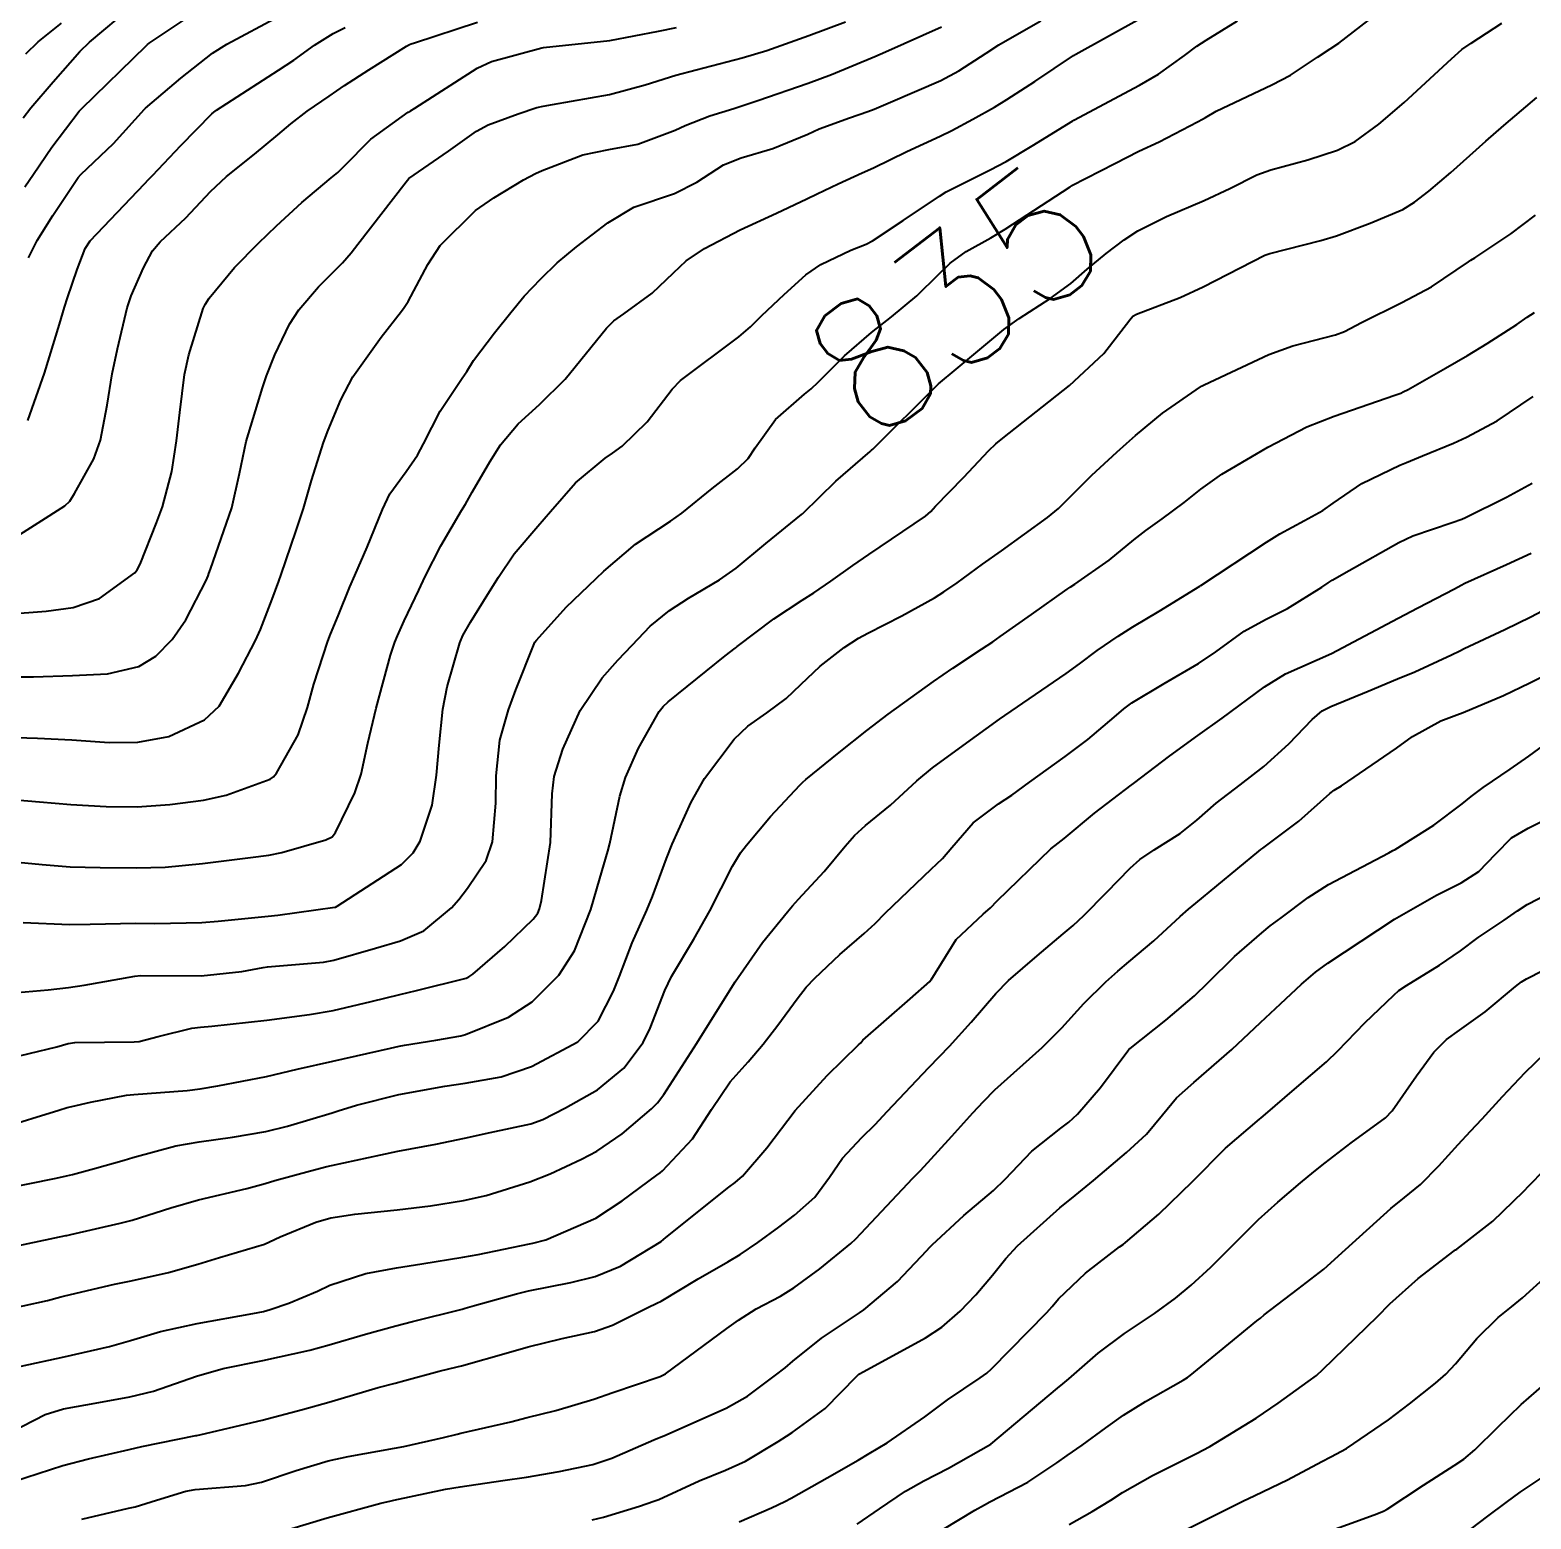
# Model space of a CAD drawing. Header units: metres. Extents: x 307586 to 320046, y 7427249 to 7434250.
# Drawn here: x 319865.43 to 319910.75, y 7429472.91 to 7429517.88 of the extents above; entities that cross this region are included whole.
import ezdxf
from ezdxf.enums import TextEntityAlignment as Align

# ---------------------------------------------------------------- set-up
doc = ezdxf.new("R2010")
doc.units = ezdxf.units.M
doc.header["$MEASUREMENT"] = 0
for name, color, linetype in [('Cotas', 45, 'Continuous'), ('Curvas de Nivel 1m', 11, 'Continuous'), ('Curvas de Nivel 5m', 15, 'Continuous')]:
    doc.layers.add(name, color=color, linetype=linetype)
doc.styles.add('Style-STANDARD', font='STANDARD.shx')

msp = doc.modelspace()

# ---------------------------------------------------------------- linework, layer by layer
at = {"layer": 'Curvas de Nivel 1m', "flags": 128}
for points, elevation in [([(319865.222, 7429515.224), (319865.455, 7429515.525), (319866.135, 7429516.314), (319866.94, 7429517.223), (319867.231, 7429517.506), (319868.958, 7429518.973)], 824), ([(319864.645, 7429492.779), (319865.804, 7429492.672), (319866.644, 7429492.605), (319867.551, 7429492.584), (319868.644, 7429492.576), (319869.519, 7429492.596), (319870.645, 7429492.701), (319872.092, 7429492.883), (319872.648, 7429492.957), (319873.041, 7429493.035), (319874.368, 7429493.413), (319874.554, 7429493.512), (319874.656, 7429493.636), (319875.237, 7429494.839), (319875.433, 7429495.399), (319875.637, 7429496.34), (319875.884, 7429497.392), (319876.323, 7429498.99), (319876.446, 7429499.384), (319876.527, 7429499.582), (319876.733, 7429500.033), (319877.169, 7429500.954), (319877.369, 7429501.374), (319877.839, 7429502.292), (319878.462, 7429503.363), (319878.58, 7429503.558), (319878.781, 7429503.92), (319879.318, 7429504.832), (319879.643, 7429505.352), (319880.172, 7429505.983), (319880.815, 7429506.563), (319881.59, 7429507.328), (319882.839, 7429508.869), (319883.058, 7429509.09), (319883.364, 7429509.305), (319884.223, 7429509.926), (319884.862, 7429510.54), (319885.247, 7429510.905), (319885.797, 7429511.276), (319886.879, 7429511.841), (319887.978, 7429512.343), (319888.888, 7429512.774), (319889.203, 7429512.923), (319889.839, 7429513.231), (319890.561, 7429513.56), (319890.9, 7429513.718), (319891.909, 7429514.204), (319892.915, 7429514.67), (319893.263, 7429514.841), (319893.899, 7429515.18), (319894.554, 7429515.547), (319894.929, 7429515.772), (319895.776, 7429516.32), (319896.942, 7429517.106), (319897.015, 7429517.149), (319898.954, 7429518.224)], 833), ([(319865.392, 7429510.995), (319865.645, 7429511.522), (319866.127, 7429512.271), (319866.892, 7429513.42), (319866.964, 7429513.509), (319867.95, 7429514.452), (319868.887, 7429515.481), (319868.923, 7429515.516), (319869.985, 7429516.417), (319870.94, 7429517.175), (319871.38, 7429517.453), (319872.952, 7429518.293)], 826), ([(319864.571, 7429486.759), (319866.243, 7429487.17), (319866.581, 7429487.263), (319866.787, 7429487.292), (319868.581, 7429487.312), (319868.732, 7429487.328), (319869.299, 7429487.473), (319870.322, 7429487.726), (319870.586, 7429487.759), (319870.919, 7429487.788), (319872.588, 7429487.973), (319873.868, 7429488.14), (319874.591, 7429488.264), (319875.737, 7429488.536), (319876.597, 7429488.746), (319877.107, 7429488.865), (319878.602, 7429489.243), (319878.685, 7429489.277), (319878.808, 7429489.358), (319879.771, 7429490.193), (319880.628, 7429491.024), (319880.762, 7429491.207), (319880.818, 7429491.337), (319880.882, 7429491.583), (319881.151, 7429493.333), (319881.199, 7429494.809), (319881.259, 7429495.331), (319881.521, 7429496.157), (319882.046, 7429497.32), (319882.713, 7429498.312), (319883.184, 7429498.84), (319883.611, 7429499.301), (319884.161, 7429499.866), (319884.739, 7429500.339), (319885.312, 7429500.714), (319886.251, 7429501.268), (319886.757, 7429501.621), (319887.649, 7429502.367), (319888.733, 7429503.24), (319888.754, 7429503.26), (319888.774, 7429503.284), (319889.769, 7429504.249), (319890.802, 7429505.142), (319890.839, 7429505.183), (319890.877, 7429505.219), (319892.823, 7429507.152), (319892.842, 7429507.171), (319892.864, 7429507.19), (319893.932, 7429508.079), (319894.84, 7429508.829), (319895.299, 7429509.163), (319896.239, 7429509.762), (319896.859, 7429510.222), (319897.35, 7429510.651), (319897.932, 7429511.129), (319898.467, 7429511.535), (319898.88, 7429511.815), (319899.75, 7429512.245), (319900.889, 7429512.724), (319901.659, 7429513.089), (319902.472, 7429513.504), (319902.902, 7429513.655), (319904.014, 7429513.951), (319904.911, 7429514.246), (319905.445, 7429514.512), (319906.16, 7429515.031), (319906.93, 7429515.691), (319908.354, 7429517.009), (319908.664, 7429517.287), (319908.95, 7429517.482), (319909.871, 7429518.079)], 836), ([(319864.664, 7429494.655), (319865.724, 7429494.569), (319866.668, 7429494.487), (319867.734, 7429494.422), (319868.667, 7429494.412), (319869.655, 7429494.483), (319870.67, 7429494.618), (319871.352, 7429494.77), (319872.68, 7429495.254), (319872.788, 7429495.322), (319872.876, 7429495.428), (319873.528, 7429496.588), (319873.816, 7429497.419), (319874.004, 7429498.123), (319874.426, 7429499.413), (319874.508, 7429499.631), (319874.735, 7429500.186), (319875.091, 7429501.061), (319875.242, 7429501.403), (319875.618, 7429502.254), (319876.072, 7429503.391), (319876.301, 7429503.866), (319876.79, 7429504.542), (319877.138, 7429505.036), (319877.31, 7429505.375), (319877.816, 7429506.367), (319878.487, 7429507.363), (319878.622, 7429507.565), (319878.828, 7429507.896), (319879.461, 7429508.729), (319879.952, 7429509.349), (319880.356, 7429509.839), (319880.858, 7429510.361), (319881.351, 7429510.848), (319881.931, 7429511.324), (319882.88, 7429512.057), (319883.665, 7429512.522), (319884.889, 7429512.942), (319885.567, 7429513.283), (319886.374, 7429513.802), (319886.904, 7429514.015), (319887.862, 7429514.302), (319888.915, 7429514.733), (319889.265, 7429514.889), (319890.177, 7429515.227), (319890.731, 7429515.415), (319890.926, 7429515.49), (319891.416, 7429515.701), (319892.935, 7429516.354), (319893.477, 7429516.645), (319894.303, 7429517.176), (319894.691, 7429517.427), (319894.947, 7429517.583), (319895.958, 7429518.154)], 832), ([(319864.688, 7429496.52), (319865.663, 7429496.491), (319866.692, 7429496.437), (319867.82, 7429496.36), (319868.692, 7429496.367), (319869.621, 7429496.543), (319870.699, 7429497.045), (319871.146, 7429497.453), (319871.724, 7429498.456), (319872.238, 7429499.437), (319872.396, 7429499.767), (319872.742, 7429500.684), (319872.944, 7429501.234), (319873.014, 7429501.427), (319873.464, 7429502.725), (319873.695, 7429503.421), (319873.933, 7429504.271), (319874.294, 7429505.415), (319874.435, 7429505.786), (319874.816, 7429506.709), (319875.185, 7429507.405), (319876.041, 7429508.598), (319876.651, 7429509.383), (319876.734, 7429509.492), (319876.847, 7429509.677), (319877.446, 7429510.793), (319877.817, 7429511.371), (319878.884, 7429512.429), (319879.437, 7429512.805), (319880.332, 7429513.346), (319880.697, 7429513.541), (319880.897, 7429513.631), (319882.125, 7429514.102), (319882.907, 7429514.267), (319883.783, 7429514.428), (319884.916, 7429514.852), (319885.214, 7429514.991), (319885.965, 7429515.28), (319886.688, 7429515.509), (319886.926, 7429515.582), (319887.407, 7429515.742), (319888.933, 7429516.272), (319889.638, 7429516.531), (319890.941, 7429517.076), (319891.263, 7429517.215), (319892.951, 7429517.968)], 831), ([(319864.733, 7429500.23), (319865.922, 7429500.326), (319866.737, 7429500.431), (319867.531, 7429500.702), (319868.602, 7429501.482), (319868.668, 7429501.567), (319868.756, 7429501.742), (319869.257, 7429502.987), (319869.433, 7429503.473), (319869.715, 7429504.545), (319869.86, 7429505.469), (319869.955, 7429506.325), (319870.1, 7429507.467), (319870.229, 7429508.066), (319870.659, 7429509.462), (319870.718, 7429509.588), (319870.848, 7429509.775), (319871.606, 7429510.705), (319872.328, 7429511.438), (319872.878, 7429511.958), (319873.639, 7429512.669), (319874.524, 7429513.414), (319874.731, 7429513.576), (319874.898, 7429513.746), (319875.729, 7429514.583), (319876.856, 7429515.391), (319876.898, 7429515.415), (319876.923, 7429515.432), (319877.051, 7429515.515), (319878.937, 7429516.727), (319879.372, 7429516.922), (319880.889, 7429517.341), (319880.934, 7429517.349), (319882.945, 7429517.554), (319884.407, 7429517.836), (319884.95, 7429517.953)], 829), ([(319864.762, 7429502.409), (319866.49, 7429503.504), (319866.632, 7429503.645), (319866.779, 7429503.881), (319867.361, 7429504.927), (319867.559, 7429505.492), (319867.761, 7429506.543), (319867.919, 7429507.489), (319868.076, 7429508.242), (319868.368, 7429509.485), (319868.487, 7429509.847), (319868.861, 7429510.688), (319869.135, 7429511.211), (319869.361, 7429511.475), (319870.142, 7429512.206), (319870.888, 7429512.996), (319871.368, 7429513.453), (319872.212, 7429514.131), (319872.912, 7429514.708), (319873.305, 7429515.038), (319873.805, 7429515.421), (319874.464, 7429515.879), (319874.931, 7429516.197), (319875.662, 7429516.676), (319876.801, 7429517.391), (319876.896, 7429517.438), (319876.944, 7429517.455), (319877.047, 7429517.491), (319878.95, 7429518.111)], 828), ([(319865.222, 7429490.923), (319866.623, 7429490.857), (319867.245, 7429490.872), (319868.624, 7429490.905), (319869.204, 7429490.895), (319870.625, 7429490.917), (319871.118, 7429490.96), (319872.628, 7429491.108), (319872.915, 7429491.14), (319874.633, 7429491.382), (319874.656, 7429491.386), (319874.708, 7429491.409), (319876.646, 7429492.671), (319877.002, 7429493.024), (319877.213, 7429493.374), (319877.572, 7429494.469), (319877.708, 7429495.37), (319877.786, 7429496.275), (319877.9, 7429497.368), (319878.034, 7429498.042), (319878.408, 7429499.363), (319878.502, 7429499.586), (319878.732, 7429499.99), (319879.262, 7429500.838), (319879.577, 7429501.352), (319880.056, 7429502.051), (319880.768, 7429502.888), (319881.153, 7429503.334), (319881.905, 7429504.204), (319882.797, 7429504.947), (319883.017, 7429505.091), (319883.309, 7429505.305), (319884.067, 7429506.04), (319884.82, 7429507.026), (319885.075, 7429507.286), (319886.836, 7429508.609), (319887.187, 7429508.909), (319887.535, 7429509.253), (319888.208, 7429509.891), (319888.861, 7429510.478), (319889.309, 7429510.793), (319890.219, 7429511.227), (319890.684, 7429511.412), (319890.876, 7429511.509), (319891.801, 7429512.125), (319892.89, 7429512.861), (319893.094, 7429512.985), (319893.479, 7429513.184), (319894.425, 7429513.65), (319894.904, 7429513.906), (319895.695, 7429514.374), (319896.923, 7429515.132), (319896.953, 7429515.15), (319898.934, 7429516.21), (319899.508, 7429516.544), (319900.288, 7429517.107), (319900.662, 7429517.386), (319900.95, 7429517.568), (319901.888, 7429518.157)], 834), ([(319865.312, 7429517.153), (319865.676, 7429517.523), (319866.386, 7429518.078)], 823), ([(319865.366, 7429506.079), (319865.873, 7429507.514), (319866.326, 7429508.996), (319866.476, 7429509.506), (319866.569, 7429509.782), (319866.86, 7429510.646), (319867.097, 7429511.279), (319867.245, 7429511.504), (319868.89, 7429513.233), (319869.014, 7429513.356), (319869.13, 7429513.478), (319869.985, 7429514.391), (319870.921, 7429515.344), (319870.983, 7429515.398), (319871.062, 7429515.458), (319872.935, 7429516.66), (319873.395, 7429516.968), (319874.019, 7429517.419), (319874.585, 7429517.775), (319874.948, 7429517.952)], 827), ([(319864.545, 7429484.707), (319866.306, 7429485.251), (319866.56, 7429485.332), (319866.694, 7429485.366), (319867.264, 7429485.493), (319868.346, 7429485.702), (319868.565, 7429485.725), (319870.182, 7429485.849), (319870.567, 7429485.899), (319871.1, 7429485.984), (319872.571, 7429486.265), (319873.505, 7429486.489), (319874.576, 7429486.732), (319876.32, 7429487.124), (319876.581, 7429487.188), (319876.742, 7429487.217), (319877.684, 7429487.369), (319878.446, 7429487.5), (319878.585, 7429487.538), (319879.879, 7429488.058), (319880.595, 7429488.525), (319881.396, 7429489.328), (319881.874, 7429490.061), (319882.363, 7429491.314), (319882.642, 7429492.254), (319882.884, 7429493.074), (319882.944, 7429493.307), (319883.24, 7429494.739), (319883.418, 7429495.303), (319883.808, 7429496.183), (319884.43, 7429497.293), (319884.552, 7429497.444), (319884.706, 7429497.585), (319886.427, 7429498.972), (319886.722, 7429499.207), (319886.752, 7429499.23), (319886.785, 7429499.259), (319887.891, 7429500.093), (319888.744, 7429500.658), (319889.105, 7429500.879), (319889.61, 7429501.231), (319890.275, 7429501.707), (319890.761, 7429502.032), (319892.474, 7429503.194), (319892.632, 7429503.336), (319892.777, 7429503.491), (319893.616, 7429504.356), (319894.389, 7429505.174), (319894.597, 7429505.38), (319894.807, 7429505.553), (319896.823, 7429507.14), (319897.853, 7429508.11), (319898.644, 7429509.122), (319898.736, 7429509.23), (319898.846, 7429509.298), (319900.161, 7429509.799), (319900.858, 7429510.115), (319902.721, 7429511.072), (319902.874, 7429511.129), (319904.411, 7429511.521), (319904.879, 7429511.664), (319905.894, 7429512.046), (319906.887, 7429512.459), (319907.234, 7429512.672), (319907.669, 7429513.012), (319908.332, 7429513.575), (319908.909, 7429514.087), (319909.394, 7429514.517), (319909.933, 7429514.99), (319910.469, 7429515.443), (319910.931, 7429515.836)], 837), ([(319864.526, 7429482.857), (319866.226, 7429483.201), (319866.531, 7429483.268), (319866.717, 7429483.312), (319867.379, 7429483.492), (319868.274, 7429483.746), (319868.538, 7429483.825), (319869.837, 7429484.173), (319870.546, 7429484.299), (319871.551, 7429484.442), (319872.551, 7429484.609), (319873.209, 7429484.767), (319874.559, 7429485.175), (319874.736, 7429485.231), (319875.29, 7429485.399), (319876.566, 7429485.724), (319877.956, 7429485.979), (319878.57, 7429486.069), (319879.658, 7429486.263), (319880.575, 7429486.573), (319881.973, 7429487.319), (319882.589, 7429487.943), (319883.054, 7429488.849), (319883.229, 7429489.304), (319883.614, 7429490.304), (319884.062, 7429491.296), (319884.226, 7429491.705), (319884.649, 7429492.855), (319884.826, 7429493.287), (319885.393, 7429494.559), (319885.796, 7429495.273), (319886.695, 7429496.454), (319887.108, 7429496.847), (319887.683, 7429497.25), (319888.263, 7429497.689), (319888.712, 7429498.106), (319889.288, 7429498.663), (319890.015, 7429499.227), (319890.445, 7429499.505), (319890.729, 7429499.659), (319891.757, 7429500.185), (319892.746, 7429500.724), (319893.029, 7429500.906), (319893.424, 7429501.183), (319894.193, 7429501.742), (319894.763, 7429502.147), (319896.158, 7429503.149), (319896.493, 7429503.429), (319896.782, 7429503.718), (319897.491, 7429504.435), (319898.251, 7429505.126), (319898.541, 7429505.387), (319898.808, 7429505.629), (319899.627, 7429506.3), (319900.775, 7429507.1), (319900.803, 7429507.12), (319900.823, 7429507.131), (319900.883, 7429507.159), (319902.838, 7429508.076), (319903.568, 7429508.336), (319904.847, 7429508.665), (319905.125, 7429508.769), (319905.641, 7429509.038), (319906.859, 7429509.644), (319907.754, 7429510.121), (319908.872, 7429510.878), (319908.943, 7429510.928), (319909.054, 7429510.998), (319910.144, 7429511.724), (319910.886, 7429512.282)], 838), ([(319864.907, 7429481.124), (319866.512, 7429481.464), (319866.543, 7429481.469), (319866.669, 7429481.498), (319868.16, 7429481.84), (319868.517, 7429481.935), (319869.684, 7429482.306), (319870.524, 7429482.545), (319871.98, 7429482.891), (319872.529, 7429483.036), (319872.83, 7429483.127), (319873.898, 7429483.416), (319874.398, 7429483.548), (319874.535, 7429483.577), (319876.026, 7429483.902), (319876.542, 7429484.015), (319877.689, 7429484.225), (319878.549, 7429484.405), (319879.324, 7429484.58), (319880.555, 7429484.845), (319880.918, 7429484.974), (319881.607, 7429485.324), (319882.569, 7429485.869), (319883.36, 7429486.518), (319883.943, 7429487.296), (319884.155, 7429487.727), (319884.599, 7429488.865), (319884.804, 7429489.287), (319885.48, 7429490.418), (319885.956, 7429491.27), (319886.647, 7429492.627), (319886.888, 7429493.021), (319887.069, 7429493.256), (319887.789, 7429494.126), (319888.68, 7429495.067), (319888.766, 7429495.155), (319888.857, 7429495.238), (319889.862, 7429496.057), (319890.698, 7429496.717), (319891.347, 7429497.21), (319892.713, 7429498.2), (319893.299, 7429498.603), (319894.163, 7429499.176), (319894.501, 7429499.397), (319894.729, 7429499.556), (319895.673, 7429500.222), (319896.751, 7429500.985), (319896.841, 7429501.05), (319896.981, 7429501.138), (319898.022, 7429501.865), (319898.766, 7429502.475), (319899.126, 7429502.76), (319899.615, 7429503.112), (319900.278, 7429503.608), (319900.787, 7429504.007), (319901.424, 7429504.46), (319902.462, 7429505.075), (319902.805, 7429505.275), (319903.983, 7429505.887), (319904.815, 7429506.214), (319906.644, 7429506.846), (319906.822, 7429506.911), (319906.898, 7429506.944), (319907.044, 7429507.018), (319908.174, 7429507.665), (319908.839, 7429508.042), (319909.431, 7429508.407), (319910.322, 7429508.985), (319910.639, 7429509.198), (319910.857, 7429509.346)], 839), ([(319865.168, 7429477.519), (319866.466, 7429477.807), (319867.837, 7429478.118), (319868.471, 7429478.298), (319869.372, 7429478.573), (319870.476, 7429478.807), (319872.161, 7429479.116), (319872.48, 7429479.177), (319872.681, 7429479.228), (319873.252, 7429479.422), (319874.112, 7429479.79), (319874.491, 7429479.965), (319875.569, 7429480.322), (319876.5, 7429480.494), (319877.265, 7429480.609), (319878.505, 7429480.81), (319878.966, 7429480.895), (319880.511, 7429481.211), (319880.617, 7429481.233), (319881.004, 7429481.333), (319882.52, 7429481.987), (319883.311, 7429482.516), (319884.361, 7429483.292), (319884.462, 7429483.362), (319884.535, 7429483.424), (319885.439, 7429484.387), (319886.01, 7429485.268), (319886.571, 7429486.107), (319887.115, 7429486.717), (319887.575, 7429487.25), (319888.015, 7429487.819), (319888.597, 7429488.616), (319888.874, 7429488.964), (319889.13, 7429489.235), (319889.884, 7429489.957), (319890.623, 7429490.585), (319890.956, 7429490.887), (319891.267, 7429491.21), (319892.646, 7429492.534), (319892.985, 7429492.852), (319893.264, 7429493.184), (319893.915, 7429493.926), (319894.673, 7429494.5), (319895.075, 7429494.766), (319895.614, 7429495.156), (319896.691, 7429495.935), (319897.377, 7429496.452), (319898.168, 7429497.125), (319898.456, 7429497.372), (319898.707, 7429497.551), (319899.681, 7429498.142), (319900.719, 7429498.741), (319901.237, 7429499.092), (319902.097, 7429499.715), (319902.738, 7429500.069), (319903.404, 7429500.406), (319904.44, 7429501.053), (319904.627, 7429501.178), (319904.755, 7429501.256), (319905.262, 7429501.547), (319906.767, 7429502.401), (319907.186, 7429502.599), (319908.37, 7429503.004), (319908.67, 7429503.106), (319908.775, 7429503.149), (319910.01, 7429503.762), (319910.791, 7429504.188)], 841), ([(319864.856, 7429475.524), (319865.891, 7429476.058), (319866.444, 7429476.233), (319867.513, 7429476.424), (319868.45, 7429476.595), (319869.159, 7429476.77), (319870.46, 7429477.218), (319871.268, 7429477.448), (319872.466, 7429477.696), (319873.881, 7429478.003), (319874.47, 7429478.162), (319875.568, 7429478.488), (319876.476, 7429478.736), (319876.985, 7429478.867), (319878.482, 7429479.243), (319878.573, 7429479.268), (319878.855, 7429479.356), (319880.124, 7429479.708), (319880.49, 7429479.794), (319881.766, 7429480.048), (319882.497, 7429480.226), (319883.266, 7429480.538), (319884.488, 7429481.29), (319884.636, 7429481.41), (319886.53, 7429482.923), (319886.721, 7429483.068), (319886.942, 7429483.256), (319887.683, 7429484.111), (319888.539, 7429485.24), (319889.507, 7429486.298), (319890.447, 7429487.221), (319890.516, 7429487.289), (319890.584, 7429487.362), (319892.014, 7429488.615), (319892.602, 7429489.14), (319892.626, 7429489.166), (319892.642, 7429489.19), (319893.4, 7429490.404), (319894.21, 7429491.174), (319894.439, 7429491.368), (319894.637, 7429491.571), (319896.256, 7429493.146), (319896.479, 7429493.32), (319896.658, 7429493.458), (319897.575, 7429494.225), (319898.682, 7429495.07), (319898.711, 7429495.091), (319898.748, 7429495.119), (319899.846, 7429495.954), (319900.698, 7429496.568), (319901.427, 7429497.089), (319902.713, 7429498.043), (319903.345, 7429498.435), (319904.733, 7429499.05), (319906.744, 7429500.111), (319907.341, 7429500.42), (319908.44, 7429501.003), (319908.642, 7429501.113), (319908.755, 7429501.167), (319910.015, 7429501.732), (319910.764, 7429502.071)], 842), ([(319864.935, 7429474.039), (319866.423, 7429474.521), (319867.196, 7429474.721), (319868.428, 7429475.008), (319868.81, 7429475.095), (319870.442, 7429475.426), (319870.47, 7429475.432), (319870.606, 7429475.458), (319872.447, 7429475.886), (319873.659, 7429476.21), (319874.453, 7429476.436), (319875.943, 7429476.872), (319876.459, 7429477.01), (319876.748, 7429477.089), (319877.783, 7429477.367), (319878.328, 7429477.498), (319878.465, 7429477.533), (319879.886, 7429477.929), (319880.471, 7429478.1), (319881.504, 7429478.355), (319882.476, 7429478.572), (319883.021, 7429478.761), (319884.086, 7429479.294), (319884.357, 7429479.419), (319884.486, 7429479.486), (319885.612, 7429480.157), (319886.504, 7429480.671), (319886.875, 7429480.889), (319887.409, 7429481.251), (319888.039, 7429481.723), (319888.521, 7429482.083), (319889.131, 7429482.63), (319889.575, 7429483.23), (319889.962, 7429483.806), (319890.551, 7429484.431), (319890.952, 7429484.819), (319891.316, 7429485.209), (319892.576, 7429486.542), (319892.893, 7429486.873), (319893.192, 7429487.184), (319893.853, 7429487.915), (319894.599, 7429488.779), (319894.976, 7429489.164), (319895.848, 7429489.918), (319896.624, 7429490.574), (319896.93, 7429490.835), (319897.253, 7429491.134), (319897.941, 7429491.826), (319898.647, 7429492.563), (319898.94, 7429492.827), (319899.375, 7429493.113), (319900.157, 7429493.608), (319900.667, 7429494.016), (319901.245, 7429494.521), (319901.974, 7429495.081), (319902.689, 7429495.629), (319903.439, 7429496.319), (319904.143, 7429497.056), (319904.449, 7429497.309), (319904.709, 7429497.441), (319905.838, 7429497.911), (319906.722, 7429498.277), (319907.249, 7429498.491), (319908.352, 7429499.004), (319908.605, 7429499.13), (319908.735, 7429499.194), (319909.962, 7429499.767), (319910.745, 7429500.155), (319912.265, 7429500.957)], 843), ([(319866.996, 7429472.905), (319868.41, 7429473.231), (319868.613, 7429473.276), (319869.248, 7429473.472), (319870.134, 7429473.744), (319870.418, 7429473.798), (319871.94, 7429473.918), (319872.422, 7429474.017), (319873.473, 7429474.374), (319874.432, 7429474.657), (319875.043, 7429474.792), (319876.438, 7429475.044), (319876.719, 7429475.097), (319877.919, 7429475.365), (319878.334, 7429475.471), (319878.444, 7429475.499), (319879.949, 7429475.844), (319880.449, 7429475.971), (319881.309, 7429476.185), (319882.455, 7429476.52), (319883.035, 7429476.726), (319884.462, 7429477.212), (319884.624, 7429477.288), (319886.477, 7429478.654), (319886.822, 7429478.914), (319887.363, 7429479.251), (319888.095, 7429479.638), (319888.493, 7429479.882), (319889.277, 7429480.457), (319890.22, 7429481.223), (319890.368, 7429481.368), (319890.516, 7429481.532), (319892.09, 7429483.197), (319892.307, 7429483.423), (319892.54, 7429483.673), (319893.267, 7429484.468), (319893.905, 7429485.177), (319894.221, 7429485.519), (319894.57, 7429485.863), (319895.998, 7429487.149), (319896.589, 7429487.741), (319897.254, 7429488.476), (319897.915, 7429489.127), (319898.279, 7429489.452), (319898.612, 7429489.729), (319899.37, 7429490.364), (319900.163, 7429491.105), (319900.412, 7429491.326), (319900.637, 7429491.509), (319902.533, 7429493.072), (319902.6, 7429493.125), (319902.654, 7429493.169), (319903.746, 7429493.98), (319904.679, 7429494.821), (319904.813, 7429494.916), (319905.034, 7429495.045), (319906.695, 7429496.187), (319907.176, 7429496.537), (319908.037, 7429497.007), (319908.516, 7429497.191), (319908.707, 7429497.262), (319909.928, 7429497.775), (319910.721, 7429498.155), (319911.263, 7429498.434)], 844), ([(319882.409, 7429472.879), (319882.753, 7429472.963), (319883.838, 7429473.296), (319884.267, 7429473.439), (319884.416, 7429473.498), (319885.635, 7429474.062), (319886.43, 7429474.379), (319887.035, 7429474.653), (319888.026, 7429475.244), (319888.276, 7429475.411), (319888.446, 7429475.519), (319889.442, 7429476.242), (319890.397, 7429477.221), (319890.43, 7429477.254), (319890.463, 7429477.277), (319890.606, 7429477.36), (319892.475, 7429478.374), (319892.962, 7429478.701), (319893.514, 7429479.18), (319893.992, 7429479.674), (319894.499, 7429480.27), (319894.901, 7429480.77), (319895.251, 7429481.159), (319896.525, 7429482.303), (319896.991, 7429482.673), (319897.542, 7429483.13), (319898.08, 7429483.584), (319898.546, 7429483.971), (319899.145, 7429484.523), (319899.625, 7429485.109), (319900.051, 7429485.622), (319900.573, 7429486.088), (319901.725, 7429487.083), (319902.591, 7429487.899), (319903.194, 7429488.467), (319903.821, 7429489.058), (319904.249, 7429489.421), (319904.619, 7429489.69), (319906.633, 7429491.02), (319907.897, 7429491.751), (319908.644, 7429492.119), (319909.18, 7429492.462), (319909.697, 7429492.99), (319910.164, 7429493.481), (319910.665, 7429493.77), (319911.467, 7429494.172)], 846), ([(319886.843, 7429472.821), (319887.82, 7429473.246), (319888.225, 7429473.433), (319888.417, 7429473.531), (319889.507, 7429474.149), (319890.435, 7429474.687), (319890.767, 7429474.886), (319891.317, 7429475.207), (319892.451, 7429475.994), (319893.137, 7429476.502), (319894.122, 7429477.173), (319894.323, 7429477.313), (319894.466, 7429477.438), (319896.139, 7429479.145), (319896.301, 7429479.327), (319896.489, 7429479.552), (319897.304, 7429480.329), (319898.333, 7429481.122), (319898.437, 7429481.197), (319898.514, 7429481.255), (319899.521, 7429482.112), (319900.533, 7429483.1), (319901.527, 7429484.106), (319902.562, 7429484.983), (319902.609, 7429485.023), (319902.667, 7429485.069), (319903.686, 7429485.945), (319904.58, 7429486.715), (319904.919, 7429487.045), (319905.74, 7429487.889), (319906.609, 7429488.729), (319906.766, 7429488.863), (319906.991, 7429489.016), (319907.992, 7429489.633), (319908.624, 7429490.07), (319909.158, 7429490.464), (319909.943, 7429490.987), (319910.349, 7429491.27), (319910.638, 7429491.469), (319911.671, 7429491.993)], 847), ([(319890.408, 7429472.754), (319891.083, 7429473.21), (319891.872, 7429473.748), (319892.426, 7429474.056), (319893.17, 7429474.445), (319894.443, 7429475.17), (319896.46, 7429476.856), (319896.616, 7429476.984), (319896.801, 7429477.137), (319897.689, 7429477.91), (319898.477, 7429478.508), (319898.844, 7429478.752), (319899.382, 7429479.111), (319900.017, 7429479.578), (319900.496, 7429479.967), (319901.086, 7429480.509), (319901.663, 7429481.083), (319902.522, 7429481.948), (319903.112, 7429482.479), (319903.795, 7429483.057), (319904.202, 7429483.389), (319904.542, 7429483.662), (319905.323, 7429484.267), (319906.365, 7429485.023), (319906.565, 7429485.229), (319907.295, 7429486.294), (319907.825, 7429487.008), (319908.204, 7429487.388), (319908.593, 7429487.669), (319909.372, 7429488.222), (319910.291, 7429488.983), (319910.47, 7429489.126), (319910.615, 7429489.217), (319911.111, 7429489.466)], 848), ([(319892.998, 7429472.593), (319893.963, 7429473.174), (319894.25, 7429473.337), (319894.417, 7429473.419), (319895.557, 7429474.021), (319896.435, 7429474.601), (319896.753, 7429474.822), (319897.207, 7429475.132), (319897.92, 7429475.654), (319898.452, 7429476.04), (319899.116, 7429476.453), (319900.249, 7429477.102), (319900.385, 7429477.18), (319900.464, 7429477.239), (319901.346, 7429477.961), (319902.481, 7429478.887), (319902.583, 7429478.968), (319902.702, 7429479.068), (319903.711, 7429479.842), (319904.504, 7429480.454), (319905.158, 7429481.04), (319906.526, 7429482.282), (319906.934, 7429482.611), (319907.414, 7429483.011), (319907.975, 7429483.572), (319908.551, 7429484.213), (319908.932, 7429484.622), (319909.282, 7429484.993), (319909.89, 7429485.667), (319910.577, 7429486.392), (319911.185, 7429486.971)], 849), ([(319900.408, 7429472.616), (319901.333, 7429473.086), (319902.052, 7429473.442), (319902.421, 7429473.613), (319903.398, 7429474.09), (319904.437, 7429474.64), (319904.706, 7429474.779), (319905.186, 7429475.039), (319906.452, 7429475.903), (319907.085, 7429476.386), (319907.874, 7429477.006), (319908.188, 7429477.282), (319908.472, 7429477.596), (319909.121, 7429478.356), (319909.768, 7429478.987), (319910.168, 7429479.311), (319910.499, 7429479.583), (319912.007, 7429480.958)], 851), ([(319904.407, 7429472.445), (319906.019, 7429473.026), (319906.299, 7429473.138), (319906.416, 7429473.201), (319907.504, 7429473.932), (319908.436, 7429474.517), (319908.723, 7429474.713), (319909.057, 7429474.994), (319909.755, 7429475.682), (319910.457, 7429476.359), (319911.153, 7429476.97)], 852), ([(319908.405, 7429472.198), (319909.454, 7429472.99), (319910.001, 7429473.402), (319910.424, 7429473.718), (319911.185, 7429474.215)], 853)]:
    msp.add_lwpolyline(points, dxfattribs=dict(at, elevation=elevation))
at = {"layer": 'Curvas de Nivel 5m', "flags": 128}
for points, elevation in [([(319865.277, 7429513.138), (319865.538, 7429513.524), (319866.088, 7429514.336), (319866.922, 7429515.425), (319866.963, 7429515.469), (319867.001, 7429515.509), (319868.942, 7429517.402), (319868.984, 7429517.438), (319869.035, 7429517.479), (319870.174, 7429518.244)], 825), ([(319864.595, 7429488.769), (319865.979, 7429488.892), (319866.598, 7429488.962), (319867.069, 7429489.025), (319868.601, 7429489.303), (319868.765, 7429489.315), (319870.601, 7429489.305), (319871.832, 7429489.442), (319872.473, 7429489.564), (319872.605, 7429489.582), (319874.295, 7429489.726), (319874.609, 7429489.784), (319875.863, 7429490.142), (319876.618, 7429490.367), (319877.323, 7429490.673), (319878.165, 7429491.365), (319878.379, 7429491.619), (319878.639, 7429491.956), (319879.21, 7429492.792), (319879.397, 7429493.353), (319879.496, 7429494.526), (319879.504, 7429495.352), (319879.618, 7429496.426), (319879.881, 7429497.348), (319880.107, 7429497.948), (319880.66, 7429499.341), (319880.68, 7429499.384), (319880.724, 7429499.443), (319881.623, 7429500.443), (319882.529, 7429501.313), (319882.755, 7429501.527), (319883.714, 7429502.349), (319884.77, 7429503.041), (319885.119, 7429503.285), (319886.03, 7429504.026), (319886.793, 7429504.627), (319887.117, 7429504.938), (319887.333, 7429505.255), (319887.943, 7429506.117), (319888.819, 7429506.882), (319889.023, 7429507.036), (319889.236, 7429507.236), (319890.022, 7429508.037), (319890.838, 7429508.74), (319891.443, 7429509.211), (319892.207, 7429509.846), (319892.862, 7429510.492), (319893.219, 7429510.835), (319893.701, 7429511.182), (319894.448, 7429511.603), (319894.88, 7429511.86), (319896.837, 7429513.141), (319896.869, 7429513.164), (319896.893, 7429513.175), (319898.187, 7429513.847), (319898.909, 7429514.213), (319899.525, 7429514.503), (319900.683, 7429515.102), (319900.837, 7429515.188), (319900.924, 7429515.238), (319901.253, 7429515.422), (319902.934, 7429516.215), (319903.488, 7429516.514), (319904.31, 7429517.056), (319904.689, 7429517.31), (319904.949, 7429517.48), (319905.84, 7429518.161)], 835), ([(319864.711, 7429498.339), (319865.535, 7429498.342), (319866.712, 7429498.377), (319867.769, 7429498.433), (319868.715, 7429498.655), (319869.231, 7429498.961), (319869.722, 7429499.47), (319870.138, 7429500.06), (319870.75, 7429501.252), (319870.816, 7429501.395), (319870.837, 7429501.459), (319870.887, 7429501.591), (319871.526, 7429503.449), (319871.756, 7429504.478), (319871.956, 7429505.443), (319872.454, 7429507.07), (319872.575, 7429507.434), (319872.829, 7429508.063), (319873.273, 7429508.991), (319873.548, 7429509.423), (319874.149, 7429510.121), (319874.864, 7429510.845), (319875.133, 7429511.142), (319875.333, 7429511.403), (319876.795, 7429513.294), (319876.872, 7429513.39), (319878.066, 7429514.212), (319878.915, 7429514.817), (319879.266, 7429515.008), (319880.175, 7429515.347), (319880.734, 7429515.533), (319880.925, 7429515.578), (319881.211, 7429515.621), (319882.929, 7429515.93), (319884.009, 7429516.222), (319884.935, 7429516.51), (319885.543, 7429516.678), (319886.941, 7429517.034), (319887.683, 7429517.259), (319888.948, 7429517.705), (319890.055, 7429518.126)], 830), ([(319864.479, 7429479.18), (319865.966, 7429479.508), (319866.367, 7429479.62), (319866.485, 7429479.647), (319867.981, 7429479.995), (319868.492, 7429480.103), (319869.618, 7429480.347), (319870.5, 7429480.602), (319871.151, 7429480.803), (319872.51, 7429481.208), (319872.667, 7429481.272), (319872.989, 7429481.425), (319874.065, 7429481.867), (319874.519, 7429482), (319875.237, 7429482.116), (319876.522, 7429482.245), (319877.531, 7429482.362), (319878.525, 7429482.521), (319879.203, 7429482.677), (319880.53, 7429483.084), (319881.14, 7429483.331), (319882.081, 7429483.776), (319882.544, 7429484.019), (319883.313, 7429484.541), (319884.195, 7429485.294), (319884.379, 7429485.478), (319884.567, 7429485.721), (319885.569, 7429487.275), (319886.6, 7429488.942), (319886.73, 7429489.13), (319886.816, 7429489.258), (319887.554, 7429490.315), (319888.305, 7429491.243), (319888.456, 7429491.421), (319888.637, 7429491.624), (319889.415, 7429492.462), (319890.048, 7429493.226), (319890.329, 7429493.552), (319890.662, 7429493.848), (319891.412, 7429494.468), (319892.21, 7429495.197), (319892.687, 7429495.595), (319893.607, 7429496.268), (319894.702, 7429497.058), (319894.863, 7429497.168), (319896.716, 7429498.439), (319897.119, 7429498.736), (319897.652, 7429499.131), (319898.288, 7429499.566), (319898.734, 7429499.847), (319899.532, 7429500.321), (319900.753, 7429501.08), (319900.786, 7429501.1), (319902.766, 7429502.41), (319903.171, 7429502.664), (319903.919, 7429503.059), (319904.465, 7429503.366), (319904.781, 7429503.586), (319905.648, 7429504.179), (319906.799, 7429504.737), (319907, 7429504.818), (319907.476, 7429505.013), (319908.415, 7429505.396), (319908.809, 7429505.574), (319909.732, 7429506.072), (319910.821, 7429506.803)], 840), ([(319873.238, 7429472.589), (319874.408, 7429472.943), (319876.031, 7429473.386), (319876.337, 7429473.458), (319876.414, 7429473.475), (319877.981, 7429473.803), (319878.421, 7429473.881), (319879.707, 7429474.064), (319880.425, 7429474.171), (319881.412, 7429474.341), (319882.432, 7429474.556), (319882.999, 7429474.74), (319884.27, 7429475.292), (319884.391, 7429475.343), (319884.444, 7429475.369), (319884.575, 7429475.419), (319886.453, 7429476.248), (319887.093, 7429476.618), (319887.948, 7429477.245), (319888.235, 7429477.472), (319888.467, 7429477.668), (319889.336, 7429478.37), (319890.482, 7429479.129), (319890.614, 7429479.218), (319891.622, 7429480.078), (319892.51, 7429481.01), (319892.595, 7429481.106), (319892.674, 7429481.188), (319893.626, 7429482.075), (319894.529, 7429482.825), (319894.878, 7429483.165), (319895.683, 7429484.016), (319896.556, 7429484.709), (319896.803, 7429484.893), (319897.06, 7429485.135), (319897.759, 7429485.94), (319898.582, 7429487.048), (319898.614, 7429487.088), (319898.651, 7429487.119), (319899.733, 7429487.967), (319900.599, 7429488.706), (319900.996, 7429489.094), (319901.801, 7429489.896), (319902.626, 7429490.613), (319902.883, 7429490.815), (319903.209, 7429491.064), (319904.022, 7429491.673), (319904.643, 7429492.067), (319906.459, 7429493.023), (319906.583, 7429493.092), (319906.655, 7429493.129), (319907.818, 7429493.856), (319908.676, 7429494.506), (319908.948, 7429494.728), (319909.308, 7429494.994), (319910.125, 7429495.549), (319910.693, 7429495.946), (319912.082, 7429496.959)], 845), ([(319896.806, 7429472.739), (319897.509, 7429473.129), (319898.064, 7429473.478), (319898.422, 7429473.702), (319899.323, 7429474.217), (319900.438, 7429474.777), (319900.654, 7429474.883), (319901.055, 7429475.091), (319902.452, 7429475.951), (319903.119, 7429476.401), (319904.028, 7429477.054), (319904.275, 7429477.241), (319904.467, 7429477.416), (319906.117, 7429479.026), (319906.497, 7429479.405), (319907.343, 7429480.173), (319908.434, 7429481.001), (319908.48, 7429481.034), (319908.513, 7429481.056), (319909.606, 7429481.905), (319910.531, 7429482.8), (319910.704, 7429482.977), (319911.609, 7429483.902)], 850)]:
    msp.add_lwpolyline(points, dxfattribs=dict(at, elevation=elevation))

# ---------------------------------------------------------------- texts
at = {"layer": 'Cotas', "style": 'Style-STANDARD'}
msp.add_text('835', height=4, rotation=37.5394, dxfattribs=at).set_placement((319893.378, 7429509.747, 835), align=Align.MIDDLE_CENTER)

doc.saveas('drawing.dxf')
